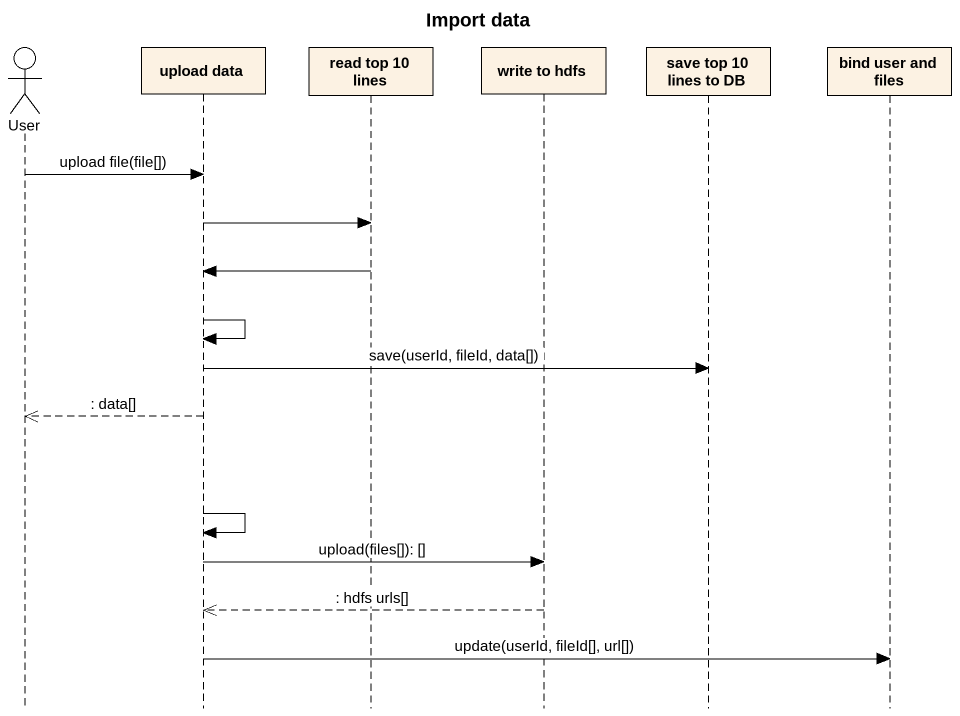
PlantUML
@startuml
title Import data
hide footbox
actor User
participant "upload data" as upload_data
participant "read top 10 lines" as read_top_10_lines
participant "write to hdfs" as write_to_hdfs
participant "save top 10 lines to DB" as save_top_10_lines_to_DB
participant "bind user and files" as bind_user_and_files

User -> upload_data : upload file(file[])
upload_data -> read_top_10_lines
read_top_10_lines -> upload_data
upload_data -> upload_data
upload_data -> save_top_10_lines_to_DB : save(userId, fileId, data[])
upload_data -->> User : : data[]
upload_data -> upload_data
upload_data -> write_to_hdfs : upload(files[]): []
write_to_hdfs -->> upload_data : : hdfs urls[]
upload_data -> bind_user_and_files : update(userId, fileId[], url[])
@enduml
